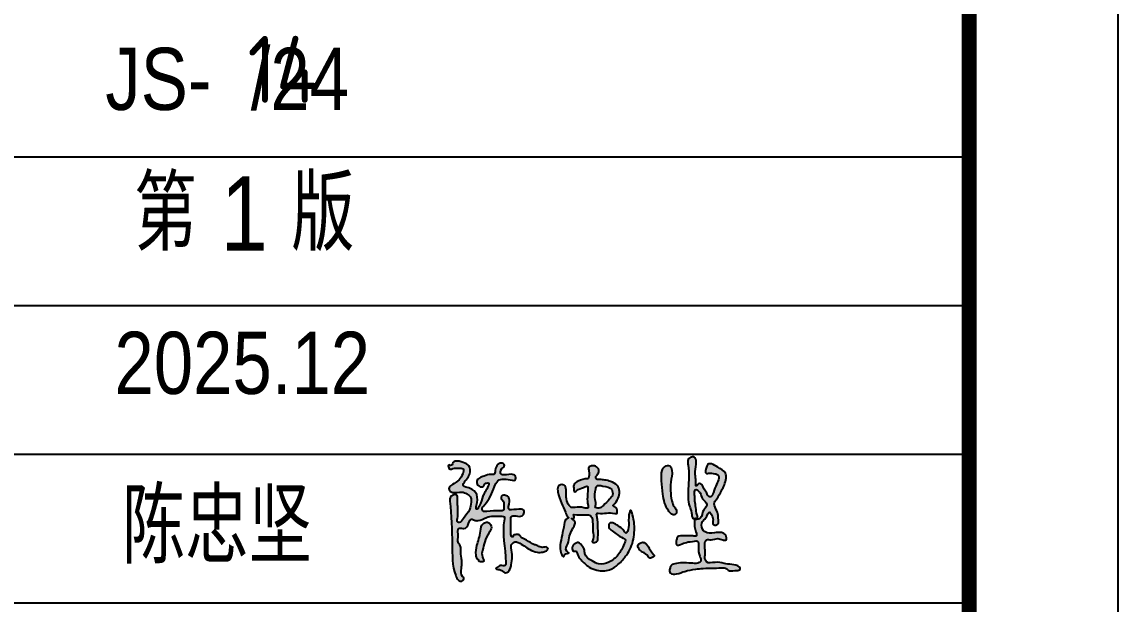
# Model space of a CAD drawing. Extents: x -1041549 to 749950, y -354245 to 17554.
# Drawn here: x 90379 to 101423, y -258557 to -252685 of the extents above; entities that cross this region are included whole.
import ezdxf

# ---------------------------------------------------------------- set-up
doc = ezdxf.new("R2010")
doc.units = 0
doc.header["$LTSCALE"] = 1000
doc.header["$MEASUREMENT"] = 0
for name, color, linetype in [('13', 13, 'Continuous'), ('14', 1, 'Continuous'), ('PUB_TITLE', 4, 'Continuous'), ('填写内容', 7, 'Continuous')]:
    doc.layers.add(name, color=color, linetype=linetype)
doc.styles.add('_HZTXT', font='gs_txt.shx', dxfattribs={"width": 0.8, "bigfont": 'HZTXT.shx'})
doc.styles.get("Standard").update_dxf_attribs({"font": 'gbenor.shx', "bigfont": 'gbcbig.shx'})

# ---------------------------------------------------------------- blocks, each defined once
blk = doc.blocks.new('1')
h = blk.add_hatch(color=256)
edge = h.paths.add_edge_path()
edge.add_spline(control_points=[(19572.3, 62301.1), (19580.1, 62297.5), (19602.9, 62294), (19600.3, 62323.1), (19638.7, 62337.7), (19682, 62322.7), (19743.8, 62299.1), (19747.4, 62213), (19702.8, 62180.6), (19682.3, 62139.5), (19707.1, 62121), (19751.3, 62119.2), (19809.1, 62064.2), (19798.9, 61998.8), (19787.8, 61963.7), (19794.6, 61937.9), (19832.4, 61996.9), (19836.8, 62053), (19874.5, 62103), (19897.2, 62158.1), (19872.9, 62157.4), (19854.4, 62151.9), (19850.6, 62121.2), (19805.3, 62127.4), (19785.9, 62170.9), (19818, 62202.6), (19860.7, 62212.9), (19895.1, 62229.5), (19938.4, 62219.4), (19941.6, 62266.6), (19953, 62302.2), (19985.1, 62317.9), (20007.5, 62314.8), (20023.5, 62290.6), (19986, 62273.8), (19977.9, 62222.8), (20032.8, 62219), (20067.9, 62233.6), (20103.9, 62216.2), (20107.4, 62197.8), (20100.5, 62175.3), (20042.1, 62185.5), (19967.6, 62202), (19932.2, 62117), (19907.2, 62050.4), (19869.1, 61995.6), (19833.3, 61956.7), (19844.9, 61926.6), (19907.4, 61933.8), (19948.2, 61935.2), (20012.4, 61934.8), (20010, 61974), (20016.8, 62009.4), (19982.5, 62035.7), (19997, 62061.6), (20021.8, 62061.4), (20050.5, 62047.3), (20064.8, 62002.9), (20035.2, 61942.1), (20095.5, 61942.6), (20128, 61952.5), (20172.1, 61943), (20174.7, 61921.8), (20168.8, 61906.1), (20140.5, 61875.4), (20066.4, 61915.7), (20069.3, 61829.1), (20064.7, 61783.1), (20069, 61733), (20076.6, 61725.6), (20085.5, 61727.2), (20083.9, 61741.6), (20107.1, 61745.8), (20132.7, 61748.3), (20153.4, 61715.2), (20200.9, 61699.7), (20240.5, 61667), (20285, 61656.1), (20316, 61635.9), (20350.6, 61653.5), (20367.9, 61629.3), (20346.9, 61612.1), (20317.9, 61603.3), (20270.2, 61601.5), (20201.7, 61630.5), (20153.5, 61672.4), (20098.4, 61691.1), (20081.1, 61676.9), (20065.8, 61662.3), (20079.2, 61599.7), (20078.1, 61535.5), (20062.4, 61468.3), (20035.4, 61432.6), (20005.9, 61448.5), (19990.1, 61469.2), (19930.9, 61466.4), (19967, 61489.3), (19984.4, 61502.7), (20003.1, 61494.4), (20026.1, 61496.8), (20027.6, 61650.6), (19990.4, 61739.1), (20019.3, 61891.7), (19951.2, 61890.9), (19888.8, 61898.5), (19818.4, 61852.7), (19776.9, 61858.2), (19744.3, 61879.7), (19729.4, 61826.7), (19704.3, 61782), (19633.5, 61813.7), (19652.2, 61732.2), (19640.5, 61690.2), (19658.7, 61667), (19668.3, 61648.3), (19668.1, 61630.6), (19666.4, 61602.1), (19672.5, 61568.4), (19678.2, 61520), (19672.6, 61473.2), (19665, 61420.4), (19701.4, 61398), (19677.2, 61365.5), (19641.7, 61382.7), (19597.3, 61482.4), (19602.6, 61701.4), (19591.4, 61903), (19579.2, 62035), (19592.3, 62055.9), (19614.3, 62065.8), (19644.2, 62063.7), (19642, 62023.6), (19642.4, 61965), (19649, 61908.3), (19635.5, 61845.8), (19669.2, 61837.7), (19694.6, 61891.5), (19742.3, 61932.5), (19749.5, 61995), (19752.1, 62043.6), (19717.8, 62072.5), (19667, 62092.6), (19618.6, 62074.4), (19576.4, 62090.5), (19569.2, 62125.7), (19611.5, 62149.5), (19655.2, 62178.3), (19682.2, 62220.3), (19697.6, 62278.9), (19644, 62273.3), (19613.2, 62280.1), (19583.3, 62261.9), (19569.4, 62277.1), (19565.2, 62304.5), (19572.3, 62301.1)], knot_values=[0, 0, 0, 0, 25.884331, 45.146958, 66.479267, 132.372386, 183.629541, 249.136898, 338.941564, 353.726241, 367.890447, 418.054505, 489.468766, 573.74897, 593.907625, 606.900293, 633.905098, 723.77363, 816.100985, 837.806147, 855.399799, 870.792116, 894.555377, 927.610303, 971.324109, 1008.538417, 1044.472281, 1103.725286, 1123.010919, 1158.076729, 1209.446543, 1237.816404, 1256.192258, 1274.098606, 1306.086355, 1353.726899, 1372.802995, 1452.547703, 1464.511229, 1485.578121, 1503.259404, 1524.004169, 1639.347069, 1691.324781, 1775.26467, 1856.058899, 1900.276122, 1911.35221, 1943.559666, 2052.431381, 2076.45349, 2101.155679, 2148.855552, 2184.335502, 2202.97612, 2220.361757, 2253.0384, 2292.00237, 2356.934082, 2371.969429, 2452.062233, 2472.086559, 2490.247834, 2506.748332, 2522.591775, 2609.854265, 2629.940177, 2750.167605, 2767.664688, 2773.898763, 2779.476268, 2789.84602, 2806.233352, 2838.030837, 2862.388346, 2912.377079, 2983.867455, 3012.231928, 3049.243029, 3089.173088, 3101.456803, 3122.45901, 3152.222609, 3198.178157, 3259.94693, 3369.294473, 3396.541936, 3417.930358, 3432.27997, 3456.748711, 3592.025738, 3626.753462, 3673.316273, 3690.28127, 3716.894538, 3758.619, 3784.87603, 3802.686178, 3825.334006, 3841.112822, 3861.740188, 4214.66915, 4229.977201, 4250.154736, 4374.204511, 4447.590744, 4475.296283, 4500.911409, 4542.182438, 4597.956987, 4634.333597, 4710.448974, 4746.504422, 4766.609563, 4794.246064, 4808.253429, 4818.762977, 4880.227101, 4910.175458, 4963.4827, 5028.011947, 5043.362455, 5074.738615, 5101.980624, 5144.469262, 5395.442128, 5741.667345, 5760.468443, 5788.468415, 5807.223992, 5834.22941, 5856.710805, 5909.695777, 6018.243111, 6047.412488, 6059.865072, 6106.418981, 6191.085927, 6252.932473, 6288.064831, 6329.781822, 6375.229217, 6447.974601, 6473.98292, 6499.291979, 6536.044703, 6601.556585, 6657.161212, 6697.136548, 6734.173708, 6778.414076, 6802.989285, 6817.596061, 6841.081825, 6841.081825, 6841.081825, 6841.081825], degree=3, periodic=0)
h = blk.add_hatch(color=256)
edge = h.paths.add_edge_path()
edge.add_spline(control_points=[(21355.1, 61904.5), (21364.1, 61901.4), (21389.1, 61905.6), (21390.8, 61942.4), (21368.8, 61966.1), (21347.9, 62009.9), (21340.9, 62077.7), (21336.8, 62167), (21359.5, 62235.7), (21340, 62304), (21291.4, 62292.3), (21263.1, 62244.6), (21270, 62165.4), (21278, 62059.4), (21297.5, 61962.9), (21339, 61917.9), (21349.9, 61906.3), (21355.1, 61904.5)], knot_values=[0, 0, 0, 0, 28.307819, 57.769968, 88.507694, 124.345644, 201.226436, 291.546925, 386.640984, 427.045053, 463.957404, 503.597358, 586.749077, 692.132742, 831.729336, 860.655764, 877.274161, 877.274161, 877.274161, 877.274161], degree=3, periodic=0)
edge = h.paths.add_edge_path()
edge.add_spline(control_points=[(21478.4, 62338), (21481.8, 62348.5), (21497.2, 62365.1), (21536.9, 62368.5), (21551, 62310.3), (21526.4, 62239), (21545, 62181.2), (21541.5, 62131.5), (21559, 62135.5), (21558.2, 62156.5), (21597.1, 62148.5), (21600.9, 62107.5), (21632.4, 62082.3), (21637, 62048.2), (21670.6, 62044.9), (21685.5, 62094.6), (21704.7, 62140.7), (21724.4, 62183.5), (21725.9, 62223.8), (21683.9, 62232.8), (21655.7, 62238.1), (21611.2, 62229), (21623.5, 62278.1), (21635.2, 62311.3), (21679.5, 62311), (21718.5, 62275.6), (21783.7, 62252.1), (21785.2, 62170.4), (21751, 62104.2), (21718.6, 62041.2), (21687.4, 62005.9), (21690.7, 61964.4), (21719.1, 61926.9), (21719.1, 61877.4), (21728, 61831.8), (21698.1, 61818.5), (21672.2, 61828.9), (21684.8, 61870.7), (21669, 61896.9), (21645.4, 61942.3), (21626.4, 61873.3), (21597.7, 61857.4), (21582.1, 61822), (21589.9, 61784.5), (21631.9, 61754.8), (21684.4, 61756.8), (21740.6, 61767.1), (21784.6, 61747.9), (21791.7, 61694.9), (21748.8, 61703.2), (21713.8, 61721.8), (21671.8, 61697.9), (21622, 61712.5), (21609.6, 61663.4), (21615.4, 61630.2), (21616.8, 61588.2), (21609.7, 61555.7), (21633.4, 61510.6), (21699.7, 61530.8), (21762.9, 61515.9), (21828.3, 61504.6), (21880.2, 61503.3), (21900.3, 61469.7), (21878.2, 61455.3), (21846.9, 61462.5), (21804.7, 61447.5), (21788.5, 61476.7), (21746, 61483.7), (21684.8, 61474.5), (21608.3, 61478.1), (21532.1, 61468.5), (21458.2, 61456.4), (21400.3, 61430.5), (21332.2, 61424.7), (21331.3, 61471.8), (21345.1, 61506.9), (21418.9, 61522.8), (21489, 61518.7), (21558.8, 61513.5), (21589.3, 61538.6), (21564.1, 61587.2), (21561.4, 61629.3), (21565.8, 61699.2), (21514.4, 61689.1), (21469.8, 61688.2), (21429.5, 61668.8), (21378.1, 61654.7), (21387.6, 61699.6), (21395.1, 61739.2), (21460, 61731.9), (21497.2, 61741.1), (21551.9, 61726.2), (21544.3, 61766.8), (21529.6, 61799.2), (21532, 61834.5), (21529.5, 61862.9), (21550.1, 61868.2), (21566.5, 61867.1), (21593, 61889.3), (21589, 61937.2), (21626.4, 61962.7), (21632.8, 62002.3), (21586.1, 62024), (21584.5, 62075.3), (21560.1, 62092.1), (21543.3, 62110.2), (21527.6, 62087.8), (21535.2, 62056.2), (21530.8, 62011.2), (21545.5, 61956.8), (21542.8, 61917.6), (21561.4, 61879.9), (21539.3, 61874.9), (21508.4, 61869), (21511.2, 61928.4), (21477.4, 61994.7), (21480.4, 62131), (21491.5, 62247.7), (21474.5, 62325.5), (21478.4, 62338)], knot_values=[0, 0, 0, 0, 33.044335, 61.251559, 99.834577, 179.128309, 287.136684, 293.626372, 304.222081, 321.89763, 341.298681, 389.773321, 429.085753, 460.442942, 474.232403, 515.991121, 584.308958, 637.767202, 657.954884, 691.823055, 741.128844, 758.065346, 807.166317, 833.831578, 862.130535, 917.991356, 996.755558, 1037.203318, 1142.638209, 1218.442181, 1252.732265, 1276.226342, 1336.503053, 1385.433818, 1428.380168, 1453.515176, 1466.493699, 1503.117911, 1551.071281, 1569.222269, 1627.379835, 1663.025516, 1676.825009, 1740.091224, 1754.845074, 1829.056576, 1885.438295, 1925.71278, 1963.797638, 1989.198548, 2029.628044, 2083.630005, 2120.953101, 2156.437268, 2204.47303, 2228.678411, 2281.499038, 2300.604307, 2369.267547, 2442.13093, 2503.488696, 2570.218577, 2584.683942, 2600.307132, 2632.675176, 2686.308392, 2700.819843, 2724.022955, 2805.947354, 2890.997252, 2950.384119, 3037.924619, 3107.921476, 3157.83015, 3194.326335, 3222.848242, 3266.710561, 3397.422524, 3448.986685, 3465.135887, 3504.331042, 3578.987713, 3627.287973, 3648.561463, 3714.591085, 3763.895937, 3794.763936, 3834.894401, 3859.029715, 3911.711329, 3981.003943, 4010.13641, 4031.012851, 4076.58641, 4126.740687, 4136.881334, 4154.006975, 4177.675014, 4186.981897, 4253.331546, 4297.040805, 4309.985415, 4366.046749, 4416.141427, 4443.239008, 4459.260558, 4473.78132, 4505.628004, 4556.902588, 4607.722143, 4668.386119, 4688.700879, 4702.736788, 4724.899117, 4772.03031, 4827.839253, 4966.129027, 5153.423369, 5192.879366, 5192.879366, 5192.879366, 5192.879366], degree=3, periodic=0)
h = blk.add_hatch(color=256)
edge = h.paths.add_edge_path()
edge.add_spline(control_points=[(20570.9, 62089.5), (20570.5, 62099.2), (20566.9, 62117.3), (20567.4, 62153.3), (20615.9, 62178.6), (20652.6, 62191), (20685.3, 62189.8), (20690.9, 62219.5), (20693.9, 62244.2), (20680, 62284.9), (20713.4, 62296.4), (20745.1, 62294.5), (20773.9, 62264.6), (20763.5, 62231.8), (20752.2, 62215.5), (20739.8, 62203.2), (20749.8, 62181.8), (20781.4, 62185.4), (20818.7, 62181.9), (20866.6, 62168.4), (20920.2, 62146.8), (20937.6, 62088), (20923.1, 62030.5), (20901.3, 61996.2), (20873.1, 61972), (20905.3, 61966.9), (20914.2, 61944.3), (20919.1, 61907.8), (20851.3, 61926.7), (20810.9, 61908.3), (20748.5, 61917.7), (20759.7, 61857.6), (20762.1, 61807.5), (20761.9, 61739.2), (20761.3, 61696.7), (20742.5, 61680.9), (20708.3, 61680.3), (20731.5, 61726.2), (20709.1, 61786.2), (20734, 61907.2), (20637.1, 61902.1), (20599.8, 61903.9), (20560.7, 61905.3), (20588.6, 61870.7), (20537.3, 61876.7), (20568.5, 61862.1), (20581.1, 61847.2), (20577.1, 61816.3), (20551.4, 61784.4), (20532.4, 61731.8), (20528.5, 61675.5), (20492, 61622.4), (20542.8, 61594.4), (20493.4, 61597.3), (20489.6, 61556), (20455.2, 61615), (20460.6, 61663.3), (20473.5, 61746.3), (20494.6, 61811.6), (20495.4, 61869.6), (20529.8, 61876.7), (20512.4, 61895.8), (20500.5, 61933.8), (20465.1, 62001.6), (20445.6, 62066.1), (20435.3, 62126.6), (20466.2, 62148), (20508.3, 62138.7), (20505.1, 62062), (20510, 62003.7), (20548.6, 61956.3), (20594.8, 61967.1), (20629.4, 61965.6), (20689.3, 61949.8), (20670.6, 62023.1), (20680, 62060.5), (20681.5, 62139.3), (20635.8, 62112.9), (20601.5, 62111.2), (20588.6, 62087.9), (20571.1, 62084.4), (20570.9, 62089.5)], knot_values=[0, 0, 0, 0, 29.135606, 56.755033, 99.176577, 174.688397, 176.214623, 195.326569, 239.578318, 271.639943, 295.525861, 327.722224, 367.765785, 397.377228, 421.496267, 429.123614, 446.975119, 473.321906, 514.643686, 562.029169, 623.542363, 675.150032, 729.584287, 796.442255, 800.757388, 830.384219, 842.68176, 880.929104, 893.234048, 1026.027751, 1035.18538, 1055.06923, 1156.135886, 1227.811536, 1255.641092, 1275.180568, 1299.648305, 1325.974722, 1385.469868, 1517.667305, 1557.467317, 1641.42565, 1642.951877, 1669.056172, 1691.277558, 1712.031125, 1726.095934, 1755.111376, 1792.004, 1850.91614, 1915.27759, 1973.728428, 1994.254744, 2027.928847, 2047.260396, 2079.906995, 2147.440159, 2227.921809, 2315.264465, 2366.423394, 2378.726063, 2384.225997, 2430.615527, 2509.131141, 2603.207751, 2645.935406, 2670.061283, 2704.493964, 2749.657551, 2866.939746, 2886.357907, 2919.9357, 2988.685201, 3023.789356, 3042.153055, 3171.788222, 3193.355546, 3224.818837, 3281.52994, 3294.475445, 3309.738115, 3309.738115, 3309.738115, 3309.738115], degree=3, periodic=0)
edge = h.paths.add_edge_path(flags=16)
edge.add_spline(control_points=[(20740.1, 61960.7), (20752.4, 61957.1), (20778.4, 61954), (20815, 61987.2), (20846.7, 62019.7), (20884.1, 62058.8), (20873.2, 62122.4), (20813, 62129.3), (20748.8, 62144.2), (20739.2, 62086.6), (20728.1, 62032.6), (20751.3, 61991.8), (20736, 61961.9), (20740.1, 61960.7)], knot_values=[0, 0, 0, 0, 38.563907, 70.048674, 141.193957, 180.385001, 224.720125, 300.079383, 352.647117, 371.607594, 459.505059, 509.894327, 522.778058, 522.778058, 522.778058, 522.778058], degree=3, periodic=0)
edge = h.paths.add_edge_path()
edge.add_spline(control_points=[(20996.9, 61768.8), (21006.4, 61789.8), (21007.4, 61846.8), (21003.6, 61897.5), (21022.9, 61950.3), (21042.9, 61884.3), (21054.1, 61828.7), (21053.3, 61703.2), (21001.6, 61589.1), (20929.6, 61509.2), (20850.3, 61454.1), (20762.5, 61453.1), (20682.6, 61485.4), (20633.3, 61537.1), (20597.8, 61575.5), (20592, 61618.1), (20558.9, 61606), (20551.3, 61649.1), (20573.8, 61673.7), (20613.2, 61687.9), (20636.4, 61652.9), (20657.2, 61624.8), (20651.8, 61573.6), (20708.2, 61538.2), (20772.4, 61500.3), (20855, 61521.1), (20930.2, 61582.6), (20959.2, 61644.3), (20987.2, 61706.2), (20930.7, 61729.1), (20895.2, 61763.2), (20844.3, 61796.7), (20846.5, 61841), (20889, 61840.5), (20925.4, 61810.5), (20960.5, 61792.4), (20983.3, 61750), (20994.7, 61763.8), (20996.9, 61768.8)], knot_values=[0, 0, 0, 0, 69.146956, 160.1596, 170.538994, 209.661681, 270.012271, 403.939801, 542.734199, 644.983518, 723.105421, 825.487809, 891.676049, 978.262277, 1032.345249, 1056.858046, 1077.976258, 1106.970714, 1149.979702, 1174.026828, 1219.553341, 1253.030917, 1279.458469, 1362.955829, 1420.988415, 1503.521239, 1595.894421, 1698.776267, 1734.120383, 1754.013834, 1858.704988, 1895.236876, 1928.173776, 1955.774783, 1999.197238, 2067.92374, 2088.795082, 2105.194045, 2105.194045, 2105.194045, 2105.194045], degree=3, periodic=0)
edge = h.paths.add_edge_path()
edge.add_spline(control_points=[(21179, 61556.9), (21185.4, 61559.3), (21195.6, 61562.4), (21214.5, 61572.8), (21197, 61598.4), (21173.3, 61623.3), (21157.8, 61664.9), (21125.1, 61687.2), (21099.4, 61680.3), (21074.3, 61664.1), (21086.2, 61627), (21121.9, 61601.9), (21153.8, 61586.5), (21172, 61554.3), (21179, 61556.9)], knot_values=[0, 0, 0, 0, 20.452144, 35.584474, 50.711265, 95.771901, 149.522495, 176.842895, 204.491798, 225.356726, 257.446545, 297.982839, 354.383923, 376.85309, 376.85309, 376.85309, 376.85309], degree=3, periodic=0)
h = blk.add_hatch(color=256)
edge = h.paths.add_edge_path()
edge.add_spline(control_points=[(19815.2, 61531.2), (19825.7, 61527.4), (19862.7, 61523.2), (19831.2, 61575), (19841.9, 61624), (19859.3, 61691.6), (19882.4, 61752), (19922.7, 61799.2), (19895.4, 61850.6), (19862.3, 61841), (19829.7, 61825.5), (19828, 61748.1), (19796.8, 61673.1), (19785.3, 61598.6), (19793.4, 61553.6), (19810.6, 61543), (19812.7, 61532.1), (19815.2, 61531.2)], knot_values=[0, 0, 0, 0, 33.43765, 69.500786, 122.128847, 193.046237, 274.558494, 318.271131, 366.985344, 396.539847, 410.74842, 473.090773, 591.202533, 667.582671, 698.228829, 717.806149, 725.687829, 725.687829, 725.687829, 725.687829], degree=3, periodic=0)
for points, knots in [([(19572.3, 62301.1), (19580.1, 62297.5), (19602.9, 62294), (19600.3, 62323.1), (19638.7, 62337.7), (19682, 62322.7), (19743.8, 62299.1), (19747.4, 62213), (19702.8, 62180.6), (19682.3, 62139.5), (19707.1, 62121), (19751.3, 62119.2), (19809.1, 62064.2), (19798.9, 61998.8), (19787.8, 61963.7), (19794.6, 61937.9), (19832.4, 61996.9), (19836.8, 62053), (19874.5, 62103), (19897.2, 62158.1), (19872.9, 62157.4), (19854.4, 62151.9), (19850.6, 62121.2), (19805.3, 62127.4), (19785.9, 62170.9), (19818, 62202.6), (19860.7, 62212.9), (19895.1, 62229.5), (19938.4, 62219.4), (19941.6, 62266.6), (19953, 62302.2), (19985.1, 62317.9), (20007.5, 62314.8), (20023.5, 62290.6), (19986, 62273.8), (19977.9, 62222.8), (20032.8, 62219), (20067.9, 62233.6), (20103.9, 62216.2), (20107.4, 62197.8), (20100.5, 62175.3), (20042.1, 62185.5), (19967.6, 62202), (19932.2, 62117), (19907.2, 62050.4), (19869.1, 61995.6), (19833.3, 61956.7), (19844.9, 61926.6), (19907.4, 61933.8), (19948.2, 61935.2), (20012.4, 61934.8), (20010, 61974), (20016.8, 62009.4), (19982.5, 62035.7), (19997, 62061.6), (20021.8, 62061.4), (20050.5, 62047.3), (20064.8, 62002.9), (20035.2, 61942.1), (20095.5, 61942.6), (20128, 61952.5), (20172.1, 61943), (20174.7, 61921.8), (20168.8, 61906.1), (20140.5, 61875.4), (20066.4, 61915.7), (20069.3, 61829.1), (20064.7, 61783.1), (20069, 61733), (20076.6, 61725.6), (20085.5, 61727.2), (20083.9, 61741.6), (20107.1, 61745.8), (20132.7, 61748.3), (20153.4, 61715.2), (20200.9, 61699.7), (20240.5, 61667), (20285, 61656.1), (20316, 61635.9), (20350.6, 61653.5), (20367.9, 61629.3), (20346.9, 61612.1), (20317.9, 61603.3), (20270.2, 61601.5), (20201.7, 61630.5), (20153.5, 61672.4), (20098.4, 61691.1), (20081.1, 61676.9), (20065.8, 61662.3), (20079.2, 61599.7), (20078.1, 61535.5), (20062.4, 61468.3), (20035.4, 61432.6), (20005.9, 61448.5), (19990.1, 61469.2), (19930.9, 61466.4), (19967, 61489.3), (19984.4, 61502.7), (20003.1, 61494.4), (20026.1, 61496.8), (20027.6, 61650.6), (19990.4, 61739.1), (20019.3, 61891.7), (19951.2, 61890.9), (19888.8, 61898.5), (19818.4, 61852.7), (19776.9, 61858.2), (19744.3, 61879.7), (19729.4, 61826.7), (19704.3, 61782), (19633.5, 61813.7), (19652.2, 61732.2), (19640.5, 61690.2), (19658.7, 61667), (19668.3, 61648.3), (19668.1, 61630.6), (19666.4, 61602.1), (19672.5, 61568.4), (19678.2, 61520), (19672.6, 61473.2), (19665, 61420.4), (19701.4, 61398), (19677.2, 61365.5), (19641.7, 61382.7), (19597.3, 61482.4), (19602.6, 61701.4), (19591.4, 61903), (19579.2, 62035), (19592.3, 62055.9), (19614.3, 62065.8), (19644.2, 62063.7), (19642, 62023.6), (19642.4, 61965), (19649, 61908.3), (19635.5, 61845.8), (19669.2, 61837.7), (19694.6, 61891.5), (19742.3, 61932.5), (19749.5, 61995), (19752.1, 62043.6), (19717.8, 62072.5), (19667, 62092.6), (19618.6, 62074.4), (19576.4, 62090.5), (19569.2, 62125.7), (19611.5, 62149.5), (19655.2, 62178.3), (19682.2, 62220.3), (19697.6, 62278.9), (19644, 62273.3), (19613.2, 62280.1), (19583.3, 62261.9), (19569.4, 62277.1), (19565.2, 62304.5), (19572.3, 62301.1)], [0, 0, 0, 0, 25.884331, 45.146958, 66.479267, 132.372386, 183.629541, 249.136898, 338.941564, 353.726241, 367.890447, 418.054505, 489.468766, 573.74897, 593.907625, 606.900293, 633.905098, 723.77363, 816.100985, 837.806147, 855.399799, 870.792116, 894.555377, 927.610303, 971.324109, 1008.538417, 1044.472281, 1103.725286, 1123.010919, 1158.076729, 1209.446543, 1237.816404, 1256.192258, 1274.098606, 1306.086355, 1353.726899, 1372.802995, 1452.547703, 1464.511229, 1485.578121, 1503.259404, 1524.004169, 1639.347069, 1691.324781, 1775.26467, 1856.058899, 1900.276122, 1911.35221, 1943.559666, 2052.431381, 2076.45349, 2101.155679, 2148.855552, 2184.335502, 2202.97612, 2220.361757, 2253.0384, 2292.00237, 2356.934082, 2371.969429, 2452.062233, 2472.086559, 2490.247834, 2506.748332, 2522.591775, 2609.854265, 2629.940177, 2750.167605, 2767.664688, 2773.898763, 2779.476268, 2789.84602, 2806.233352, 2838.030837, 2862.388346, 2912.377079, 2983.867455, 3012.231928, 3049.243029, 3089.173088, 3101.456803, 3122.45901, 3152.222609, 3198.178157, 3259.94693, 3369.294473, 3396.541936, 3417.930358, 3432.27997, 3456.748711, 3592.025738, 3626.753462, 3673.316273, 3690.28127, 3716.894538, 3758.619, 3784.87603, 3802.686178, 3825.334006, 3841.112822, 3861.740188, 4214.66915, 4229.977201, 4250.154736, 4374.204511, 4447.590744, 4475.296283, 4500.911409, 4542.182438, 4597.956987, 4634.333597, 4710.448974, 4746.504422, 4766.609563, 4794.246064, 4808.253429, 4818.762977, 4880.227101, 4910.175458, 4963.4827, 5028.011947, 5043.362455, 5074.738615, 5101.980624, 5144.469262, 5395.442128, 5741.667345, 5760.468443, 5788.468415, 5807.223992, 5834.22941, 5856.710805, 5909.695777, 6018.243111, 6047.412488, 6059.865072, 6106.418981, 6191.085927, 6252.932473, 6288.064831, 6329.781822, 6375.229217, 6447.974601, 6473.98292, 6499.291979, 6536.044703, 6601.556585, 6657.161212, 6697.136548, 6734.173708, 6778.414076, 6802.989285, 6817.596061, 6841.081825, 6841.081825, 6841.081825, 6841.081825]), ([(21478.4, 62338), (21481.8, 62348.5), (21497.2, 62365.1), (21536.9, 62368.5), (21551, 62310.3), (21526.4, 62239), (21545, 62181.2), (21541.5, 62131.5), (21559, 62135.5), (21558.2, 62156.5), (21597.1, 62148.5), (21600.9, 62107.5), (21632.4, 62082.3), (21637, 62048.2), (21670.6, 62044.9), (21685.5, 62094.6), (21704.7, 62140.7), (21724.4, 62183.5), (21725.9, 62223.8), (21683.9, 62232.8), (21655.7, 62238.1), (21611.2, 62229), (21623.5, 62278.1), (21635.2, 62311.3), (21679.5, 62311), (21718.5, 62275.6), (21783.7, 62252.1), (21785.2, 62170.4), (21751, 62104.2), (21718.6, 62041.2), (21687.4, 62005.9), (21690.7, 61964.4), (21719.1, 61926.9), (21719.1, 61877.4), (21728, 61831.8), (21698.1, 61818.5), (21672.2, 61828.9), (21684.8, 61870.7), (21669, 61896.9), (21645.4, 61942.3), (21626.4, 61873.3), (21597.7, 61857.4), (21582.1, 61822), (21589.9, 61784.5), (21631.9, 61754.8), (21684.4, 61756.8), (21740.6, 61767.1), (21784.6, 61747.9), (21791.7, 61694.9), (21748.8, 61703.2), (21713.8, 61721.8), (21671.8, 61697.9), (21622, 61712.5), (21609.6, 61663.4), (21615.4, 61630.2), (21616.8, 61588.2), (21609.7, 61555.7), (21633.4, 61510.6), (21699.7, 61530.8), (21762.9, 61515.9), (21828.3, 61504.6), (21880.2, 61503.3), (21900.3, 61469.7), (21878.2, 61455.3), (21846.9, 61462.5), (21804.7, 61447.5), (21788.5, 61476.7), (21746, 61483.7), (21684.8, 61474.5), (21608.3, 61478.1), (21532.1, 61468.5), (21458.2, 61456.4), (21400.3, 61430.5), (21332.2, 61424.7), (21331.3, 61471.8), (21345.1, 61506.9), (21418.9, 61522.8), (21489, 61518.7), (21558.8, 61513.5), (21589.3, 61538.6), (21564.1, 61587.2), (21561.4, 61629.3), (21565.8, 61699.2), (21514.4, 61689.1), (21469.8, 61688.2), (21429.5, 61668.8), (21378.1, 61654.7), (21387.6, 61699.6), (21395.1, 61739.2), (21460, 61731.9), (21497.2, 61741.1), (21551.9, 61726.2), (21544.3, 61766.8), (21529.6, 61799.2), (21532, 61834.5), (21529.5, 61862.9), (21550.1, 61868.2), (21566.5, 61867.1), (21593, 61889.3), (21589, 61937.2), (21626.4, 61962.7), (21632.8, 62002.3), (21586.1, 62024), (21584.5, 62075.3), (21560.1, 62092.1), (21543.3, 62110.2), (21527.6, 62087.8), (21535.2, 62056.2), (21530.8, 62011.2), (21545.5, 61956.8), (21542.8, 61917.6), (21561.4, 61879.9), (21539.3, 61874.9), (21508.4, 61869), (21511.2, 61928.4), (21477.4, 61994.7), (21480.4, 62131), (21491.5, 62247.7), (21474.5, 62325.5), (21478.4, 62338)], [0, 0, 0, 0, 33.044335, 61.251559, 99.834577, 179.128309, 287.136684, 293.626372, 304.222081, 321.89763, 341.298681, 389.773321, 429.085753, 460.442942, 474.232403, 515.991121, 584.308958, 637.767202, 657.954884, 691.823055, 741.128844, 758.065346, 807.166317, 833.831578, 862.130535, 917.991356, 996.755558, 1037.203318, 1142.638209, 1218.442181, 1252.732265, 1276.226342, 1336.503053, 1385.433818, 1428.380168, 1453.515176, 1466.493699, 1503.117911, 1551.071281, 1569.222269, 1627.379835, 1663.025516, 1676.825009, 1740.091224, 1754.845074, 1829.056576, 1885.438295, 1925.71278, 1963.797638, 1989.198547, 2029.628044, 2083.630005, 2120.953101, 2156.437268, 2204.47303, 2228.678411, 2281.499038, 2300.604307, 2369.267547, 2442.13093, 2503.488696, 2570.218577, 2584.683942, 2600.307132, 2632.675176, 2686.308392, 2700.819843, 2724.022955, 2805.947354, 2890.997252, 2950.384119, 3037.924619, 3107.921476, 3157.83015, 3194.326335, 3222.848242, 3266.710561, 3397.422524, 3448.986685, 3465.135887, 3504.331042, 3578.987713, 3627.287973, 3648.561463, 3714.591085, 3763.895937, 3794.763936, 3834.894401, 3859.029715, 3911.711329, 3981.003943, 4010.13641, 4031.012851, 4076.58641, 4126.740687, 4136.881334, 4154.006975, 4177.675014, 4186.981897, 4253.331546, 4297.040805, 4309.985415, 4366.046749, 4416.141427, 4443.239008, 4459.260558, 4473.78132, 4505.628004, 4556.902588, 4607.722143, 4668.386119, 4688.700879, 4702.736788, 4724.899117, 4772.03031, 4827.839253, 4966.129027, 5153.423369, 5192.879366, 5192.879366, 5192.879366, 5192.879366]), ([(20570.9, 62089.5), (20570.5, 62099.2), (20566.9, 62117.3), (20567.4, 62153.3), (20615.9, 62178.6), (20652.6, 62191), (20685.3, 62189.8), (20690.9, 62219.5), (20693.9, 62244.2), (20680, 62284.9), (20713.4, 62296.4), (20745.1, 62294.5), (20773.9, 62264.6), (20763.5, 62231.8), (20752.2, 62215.5), (20739.8, 62203.2), (20749.8, 62181.8), (20781.4, 62185.4), (20818.7, 62181.9), (20866.6, 62168.4), (20920.2, 62146.8), (20937.6, 62088), (20923.1, 62030.5), (20901.3, 61996.2), (20873.1, 61972), (20905.3, 61966.9), (20914.2, 61944.3), (20919.1, 61907.8), (20851.3, 61926.7), (20810.9, 61908.3), (20748.5, 61917.7), (20759.7, 61857.6), (20762.1, 61807.5), (20761.9, 61739.2), (20761.3, 61696.7), (20742.5, 61680.9), (20708.3, 61680.3), (20731.5, 61726.2), (20709.1, 61786.2), (20734, 61907.2), (20637.1, 61902.1), (20599.8, 61903.9), (20560.7, 61905.3), (20588.6, 61870.7), (20537.3, 61876.7), (20568.5, 61862.1), (20581.1, 61847.2), (20577.1, 61816.3), (20551.4, 61784.4), (20532.4, 61731.8), (20528.5, 61675.5), (20492, 61622.4), (20542.8, 61594.4), (20493.4, 61597.3), (20489.6, 61556), (20455.2, 61615), (20460.6, 61663.3), (20473.5, 61746.3), (20494.6, 61811.6), (20495.4, 61869.6), (20529.8, 61876.7), (20512.4, 61895.8), (20500.5, 61933.8), (20465.1, 62001.6), (20445.6, 62066.1), (20435.3, 62126.6), (20466.2, 62148), (20508.3, 62138.7), (20505.1, 62062), (20510, 62003.7), (20548.6, 61956.3), (20594.8, 61967.1), (20629.4, 61965.6), (20689.3, 61949.8), (20670.6, 62023.1), (20680, 62060.5), (20681.5, 62139.3), (20635.8, 62112.9), (20601.5, 62111.2), (20588.6, 62087.9), (20571.1, 62084.4), (20570.9, 62089.5)], [0, 0, 0, 0, 29.135606, 56.755033, 99.176577, 174.688397, 176.214623, 195.326569, 239.578318, 271.639943, 295.525861, 327.722224, 367.765785, 397.377228, 421.496267, 429.123614, 446.975119, 473.321906, 514.643686, 562.029169, 623.542363, 675.150032, 729.584287, 796.442255, 800.757388, 830.384219, 842.68176, 880.929104, 893.234048, 1026.027751, 1035.18538, 1055.06923, 1156.135886, 1227.811536, 1255.641092, 1275.180568, 1299.648305, 1325.974722, 1385.469868, 1517.667305, 1557.467317, 1641.42565, 1642.951877, 1669.056172, 1691.277558, 1712.031125, 1726.095934, 1755.111376, 1792.004, 1850.91614, 1915.27759, 1973.728428, 1994.254744, 2027.928847, 2047.260396, 2079.906995, 2147.440159, 2227.921809, 2315.264465, 2366.423394, 2378.726063, 2384.225997, 2430.615527, 2509.131141, 2603.207751, 2645.935406, 2670.061283, 2704.493964, 2749.657551, 2866.939746, 2886.357907, 2919.9357, 2988.685201, 3023.789356, 3042.153055, 3171.788222, 3193.355546, 3224.818837, 3281.52994, 3294.475445, 3309.738115, 3309.738115, 3309.738115, 3309.738115]), ([(21355.1, 61904.5), (21364.1, 61901.4), (21389.1, 61905.6), (21390.8, 61942.4), (21368.8, 61966.1), (21347.9, 62009.9), (21340.9, 62077.7), (21336.8, 62167), (21359.5, 62235.7), (21340, 62304), (21291.4, 62292.3), (21263.1, 62244.6), (21270, 62165.4), (21278, 62059.4), (21297.5, 61962.9), (21339, 61917.9), (21349.9, 61906.3), (21355.1, 61904.5)], [0, 0, 0, 0, 28.307819, 57.769968, 88.507694, 124.345644, 201.226436, 291.546925, 386.640984, 427.045053, 463.957404, 503.597358, 586.749077, 692.132742, 831.729336, 860.655764, 877.274161, 877.274161, 877.274161, 877.274161]), ([(20740.1, 61960.7), (20752.4, 61957.1), (20778.4, 61954), (20815, 61987.2), (20846.7, 62019.7), (20884.1, 62058.8), (20873.2, 62122.4), (20813, 62129.3), (20748.8, 62144.2), (20739.2, 62086.6), (20728.1, 62032.6), (20751.3, 61991.8), (20736, 61961.9), (20740.1, 61960.7)], [0, 0, 0, 0, 38.563907, 70.048674, 141.193957, 180.385001, 224.720125, 300.079383, 352.647117, 371.607594, 459.505059, 509.894327, 522.778058, 522.778058, 522.778058, 522.778058]), ([(20996.9, 61768.8), (21006.4, 61789.8), (21007.4, 61846.8), (21003.6, 61897.5), (21022.9, 61950.3), (21042.9, 61884.3), (21054.1, 61828.7), (21053.3, 61703.2), (21001.6, 61589.1), (20929.6, 61509.2), (20850.3, 61454.1), (20762.5, 61453.1), (20682.6, 61485.4), (20633.3, 61537.1), (20597.8, 61575.5), (20592, 61618.1), (20558.9, 61606), (20551.3, 61649.1), (20573.8, 61673.7), (20613.2, 61687.9), (20636.4, 61652.9), (20657.2, 61624.8), (20651.8, 61573.6), (20708.2, 61538.2), (20772.4, 61500.3), (20855, 61521.1), (20930.2, 61582.6), (20959.2, 61644.3), (20987.2, 61706.2), (20930.7, 61729.1), (20895.2, 61763.2), (20844.3, 61796.7), (20846.5, 61841), (20889, 61840.5), (20925.4, 61810.5), (20960.5, 61792.4), (20983.3, 61750), (20994.7, 61763.8), (20996.9, 61768.8)], [0, 0, 0, 0, 69.146956, 160.1596, 170.538994, 209.661681, 270.012271, 403.939801, 542.734199, 644.983518, 723.105421, 825.487809, 891.676049, 978.262277, 1032.345249, 1056.858046, 1077.976258, 1106.970714, 1149.979702, 1174.026828, 1219.553341, 1253.030917, 1279.458469, 1362.955829, 1420.988415, 1503.521239, 1595.894421, 1698.776267, 1734.120383, 1754.013834, 1858.704988, 1895.236875, 1928.173776, 1955.774783, 1999.197238, 2067.92374, 2088.795082, 2105.194045, 2105.194045, 2105.194045, 2105.194045]), ([(19815.2, 61531.2), (19825.7, 61527.4), (19862.7, 61523.2), (19831.2, 61575), (19841.9, 61624), (19859.3, 61691.6), (19882.4, 61752), (19922.7, 61799.2), (19895.4, 61850.6), (19862.3, 61841), (19829.7, 61825.5), (19828, 61748.1), (19796.8, 61673.1), (19785.3, 61598.6), (19793.4, 61553.6), (19810.6, 61543), (19812.7, 61532.1), (19815.2, 61531.2)], [0, 0, 0, 0, 33.43765, 69.500786, 122.128847, 193.046237, 274.558494, 318.271131, 366.985344, 396.539847, 410.74842, 473.090773, 591.202533, 667.582671, 698.228829, 717.806149, 725.687829, 725.687829, 725.687829, 725.687829]), ([(21179, 61556.9), (21185.4, 61559.3), (21195.6, 61562.4), (21214.5, 61572.8), (21197, 61598.4), (21173.3, 61623.3), (21157.8, 61664.9), (21125.1, 61687.2), (21099.4, 61680.3), (21074.3, 61664.1), (21086.2, 61627), (21121.9, 61601.9), (21153.8, 61586.5), (21172, 61554.3), (21179, 61556.9)], [0, 0, 0, 0, 20.452144, 35.584474, 50.711265, 95.771901, 149.522495, 176.842895, 204.491798, 225.356726, 257.446545, 297.982839, 354.383923, 376.85309, 376.85309, 376.85309, 376.85309])]:
    blk.add_open_spline(points, degree=3, knots=knots)
blk = doc.blocks.new('A$Ce58e362c')
at = {"layer": '14'}
for p, q in [((15730, 21056), (29680, 21056)), ((15730, 19556), (29680, 19556)), ((15730, 18056), (29680, 18056)), ((15730, 16556), (29680, 16556))]:
    blk.add_line(p, q, dxfattribs=at)
at = {"xscale": 1.263600000523031, "yscale": 1.263600000523031, "zscale": 1.263600000523031}
blk.add_blockref('1', (-294, -60776), dxfattribs=at)
at = {"layer": '13', "color": 7, "style": '_HZTXT', "width": 0.85}
for s, height, p in [('JS-  /24', 626.9, (20977, 21528)), ('第 1 版', 750, (21265, 20109, 37267)), ('2025.12', 626.9, (21069, 18664, 37267)), ('陈忠坚', 750, (21145, 16953))]:
    blk.add_text(s, height=height, dxfattribs=at).set_placement(p)

msp = doc.modelspace()

# ---------------------------------------------------------------- linework, layer by layer
at = {"layer": 'PUB_TITLE'}
msp.add_lwpolyline([(-24727.4, -275525.9), (101422.6, -275525.9), (101422.6, -186425.9), (-24727.4, -186425.9)], close=True, dxfattribs=at)
at = {"layer": 'PUB_TITLE', "const_width": 150}
msp.add_lwpolyline([(-20977.4, -274025.9), (99922.6, -274025.9), (99922.6, -187925.9), (-20977.4, -187925.9)], close=True, dxfattribs=at)

# ---------------------------------------------------------------- block references
msp.add_blockref('A$Ce58e362c', (70242.6, -275101.4))

# ---------------------------------------------------------------- texts
at = {"layer": '填写内容'}
msp.add_text('14', height=675, dxfattribs=at).set_placement((92651.9, -253502.3, -5328))

doc.saveas('drawing.dxf')
